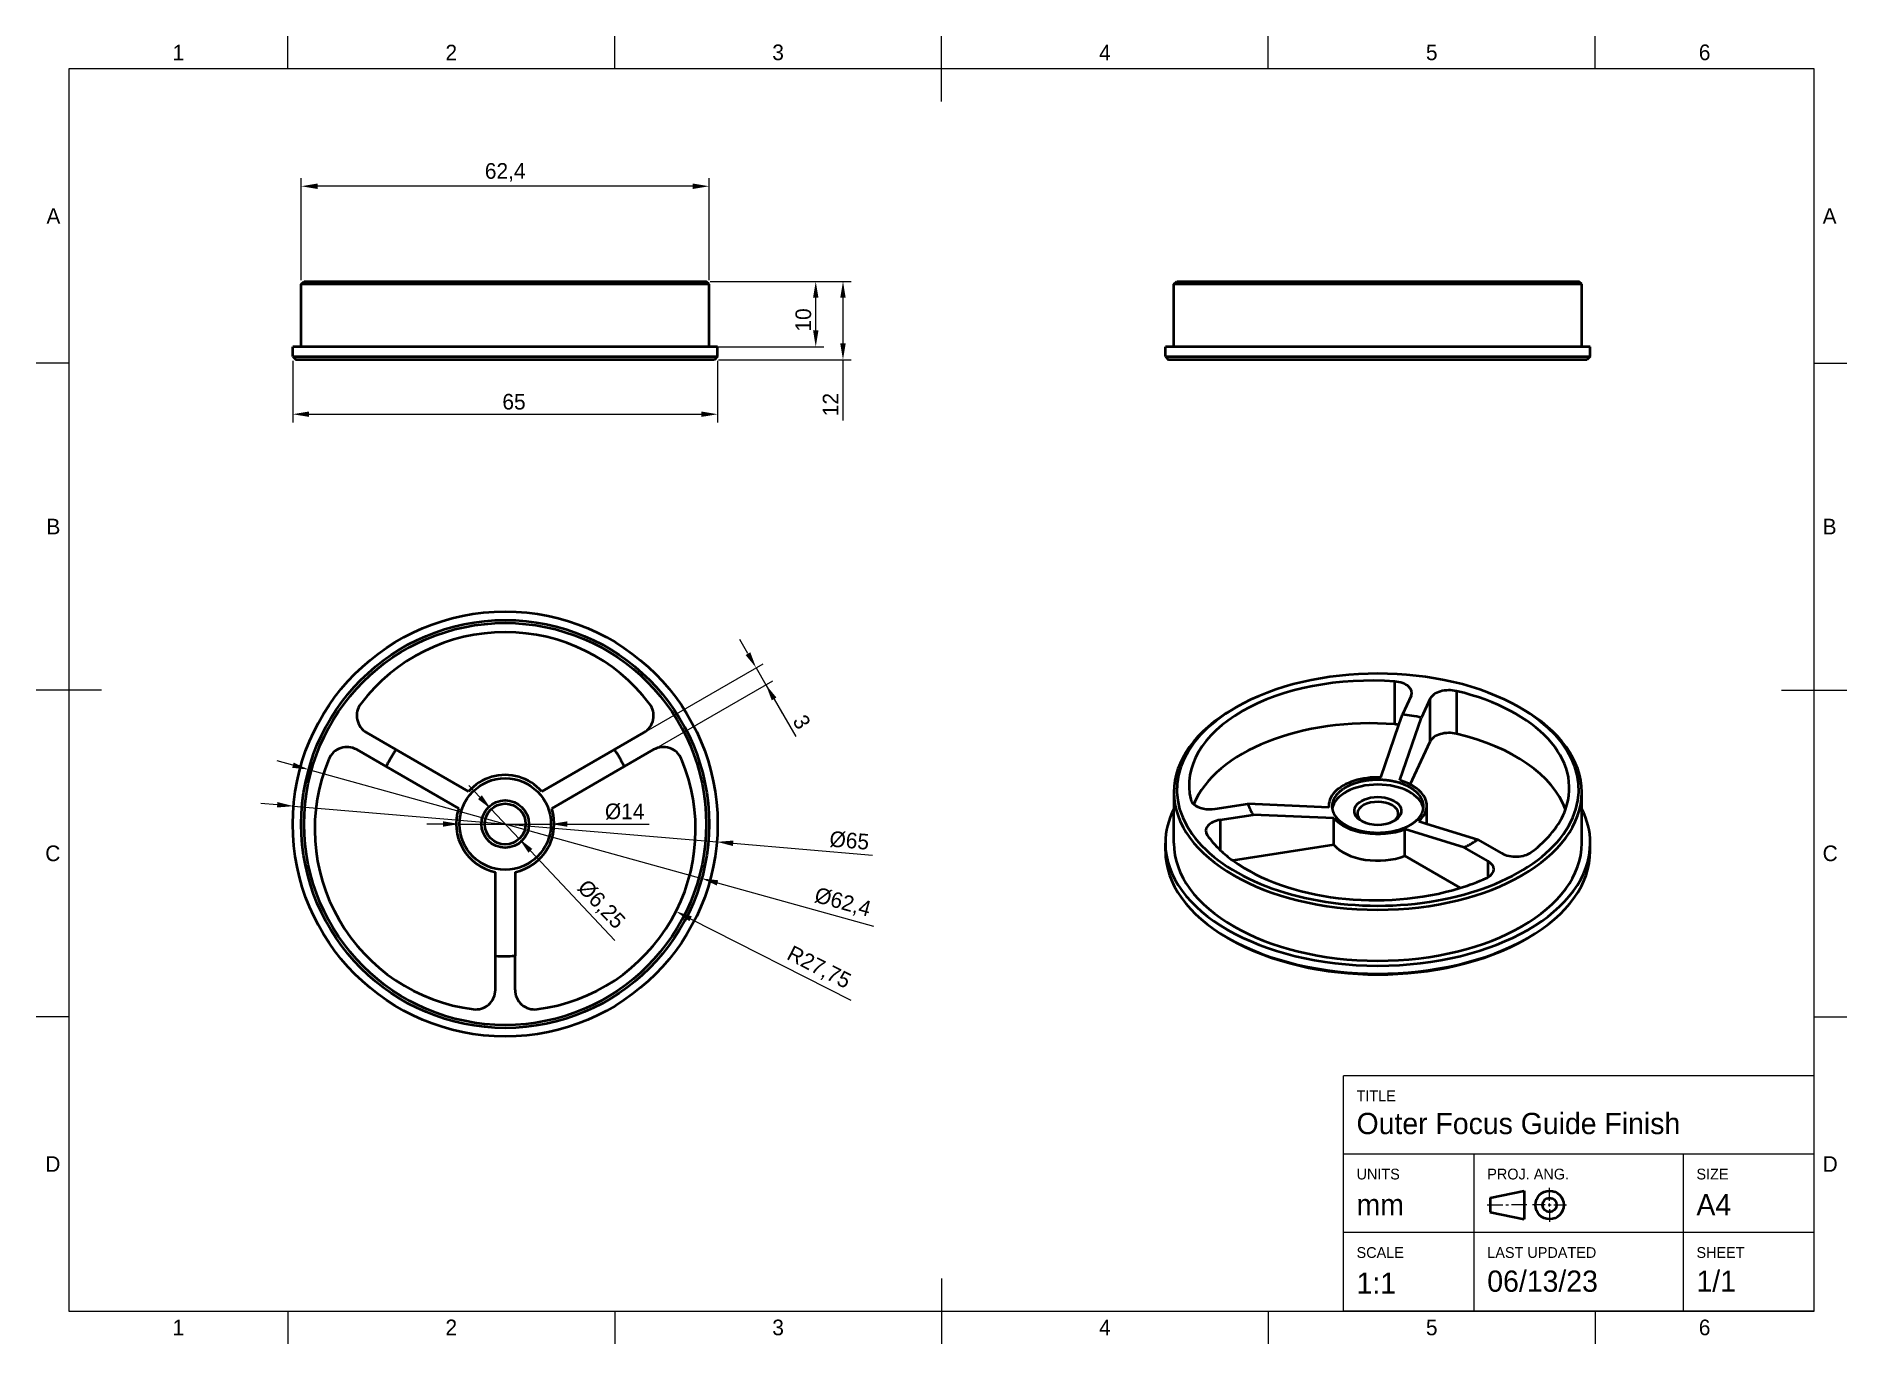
# Model space of a CAD drawing. Header units: millimetres. Extents: x 15 to 292, y 5 to 205.
import ezdxf

# ---------------------------------------------------------------- set-up
doc = ezdxf.new("R2010")
doc.units = ezdxf.units.MM
for name, color, linetype in [('Annotations', 7, 'Continuous'), ('Border', 7, 'Continuous'), ('Geometries', 7, 'Continuous')]:
    doc.layers.add(name, color=color, linetype=linetype)
doc.styles.add('Shapr0', font='txt', dxfattribs={"height": 2.3925})
doc.styles.add('Shapr1', font='txt', dxfattribs={"height": 2.3925})
doc.styles.add('Shapr2', font='txt', dxfattribs={"height": 2.3925})
doc.styles.add('Shapr4', font='txt', dxfattribs={"height": 2.3925})
doc.dimstyles.new('ISO-25', dxfattribs={"dimtxt": 2.5, "dimasz": 2.5, "dimexe": 1.25, "dimexo": 0.625, "dimtad": 1, "dimtxsty": 'Standard', "dimcen": 2.5, "dimadec": 0, "dimazin": 0, "dimtfac": 1, "dimtmove": 0, "dimatfit": 3, "dimfxl": 1, "dimarcsym": 0})

# ---------------------------------------------------------------- blocks, each defined once
blk = doc.blocks.new('*D2')
at = {"layer": 'Annotations', "color": 0, "linetype": 'Continuous', "lineweight": 15}
for p, q in [((118.12, 167.5), (139.68, 167.5)), ((138.43, 165), (138.43, 158)), ((119.38, 155.5), (139.68, 155.5)), ((138.43, 155.5), (138.43, 146.2))]:
    blk.add_line(p, q, dxfattribs=at)
at = {"layer": 'Annotations', "color": 0}
for points in [[(138.84, 165), (138.01, 165), (138.43, 167.5)], [(138.01, 158), (138.84, 158), (138.43, 155.5)]]:
    blk.add_solid(points, dxfattribs=at)
at = {"layer": 'Defpoints', "color": 0}
for p in [(117.5, 167.5), (118.75, 155.5), (138.43, 155.5)]:
    blk.add_point(p, dxfattribs=at)
at = {"layer": 'Annotations', "color": 0, "lineweight": 15, "insert": (136.53, 148.66), "char_height": 2.393, "attachment_point": 5, "rotation": 90, "style": 'Shapr2'}
blk.add_mtext('\\A1;12', dxfattribs=at)
blk = doc.blocks.new('*D3')
at = {"layer": 'Annotations', "color": 0, "linetype": 'Continuous', "lineweight": 15}
for p, q in [((118.12, 167.5), (135.51, 167.5)), ((134.26, 160), (134.26, 165)), ((118.58, 157.5), (135.51, 157.5))]:
    blk.add_line(p, q, dxfattribs=at)
at = {"layer": 'Annotations', "color": 0}
for points in [[(134.68, 165), (133.85, 165), (134.26, 167.5)], [(133.85, 160), (134.68, 160), (134.26, 157.5)]]:
    blk.add_solid(points, dxfattribs=at)
at = {"layer": 'Defpoints', "color": 0}
for p in [(117.5, 167.5), (134.26, 167.5), (117.95, 157.5)]:
    blk.add_point(p, dxfattribs=at)
at = {"layer": 'Annotations', "color": 0, "lineweight": 15, "insert": (132.37, 161.6), "char_height": 2.393, "attachment_point": 5, "rotation": 90, "style": 'Shapr2'}
blk.add_mtext('\\A1;10', dxfattribs=at)
blk = doc.blocks.new('*D4')
at = {"layer": 'Annotations', "color": 0, "linetype": 'Continuous', "lineweight": 15}
for p, q in [((55.55, 167.67), (55.55, 183.3)), ((117.95, 167.67), (117.95, 183.3)), ((115.45, 182.05), (58.05, 182.05))]:
    blk.add_line(p, q, dxfattribs=at)
at = {"layer": 'Annotations', "color": 0}
for points in [[(58.05, 182.47), (58.05, 181.63), (55.55, 182.05)], [(115.45, 181.63), (115.45, 182.47), (117.95, 182.05)]]:
    blk.add_solid(points, dxfattribs=at)
at = {"layer": 'Defpoints', "color": 0}
for p in [(55.55, 182.05), (55.55, 167.05), (117.95, 167.05)]:
    blk.add_point(p, dxfattribs=at)
at = {"layer": 'Annotations', "color": 0, "lineweight": 15, "insert": (86.75, 184.17), "char_height": 2.393, "attachment_point": 5, "style": 'Shapr2'}
blk.add_mtext('\\A1;62,4', dxfattribs=at)
blk = doc.blocks.new('*D5')
at = {"layer": 'Annotations', "color": 0, "linetype": 'Continuous', "lineweight": 15}
for p, q in [((54.25, 155.37), (54.25, 145.93)), ((119.25, 155.37), (119.25, 145.93)), ((56.75, 147.18), (116.75, 147.18))]:
    blk.add_line(p, q, dxfattribs=at)
at = {"layer": 'Annotations', "color": 0}
for points in [[(56.75, 147.6), (56.75, 146.77), (54.25, 147.18)], [(116.75, 146.77), (116.75, 147.6), (119.25, 147.18)]]:
    blk.add_solid(points, dxfattribs=at)
at = {"layer": 'Defpoints', "color": 0}
for p in [(54.25, 156), (119.25, 156), (119.25, 147.18)]:
    blk.add_point(p, dxfattribs=at)
at = {"layer": 'Annotations', "color": 0, "lineweight": 15, "insert": (88.1, 149.08), "char_height": 2.393, "attachment_point": 5, "style": 'Shapr2'}
blk.add_mtext('\\A1;65', dxfattribs=at)
blk = doc.blocks.new('*D6')
at = {"layer": 'Annotations', "color": 0, "linetype": 'Continuous', "lineweight": 15}
for p, q in [((82.89, 88.59), (81.18, 90.41)), ((84.61, 86.77), (88.89, 82.23)), ((90.61, 80.41), (103.53, 66.7))]:
    blk.add_line(p, q, dxfattribs=at)
at = {"layer": 'Annotations', "color": 0}
for points in [[(82.59, 88.31), (83.19, 88.88), (84.61, 86.77)], [(90.91, 80.69), (90.31, 80.12), (88.89, 82.23)]]:
    blk.add_solid(points, dxfattribs=at)
at = {"layer": 'Defpoints', "color": 0}
for p in [(84.61, 86.77), (88.89, 82.23)]:
    blk.add_point(p, dxfattribs=at)
at = {"layer": 'Annotations', "color": 0, "lineweight": 15, "insert": (101.35, 72.11), "char_height": 2.3925, "attachment_point": 5, "rotation": 313.3166, "style": 'Shapr4'}
blk.add_mtext('\\A1;%%c6,25', dxfattribs=at)
blk = doc.blocks.new('*D7')
at = {"layer": 'Annotations', "color": 0, "linetype": 'Continuous', "lineweight": 15}
for p, q in [((123.89, 110.56), (122.64, 112.73)), ((104.01, 96.19), (126.22, 109.02)), ((125.14, 108.4), (126.64, 105.8)), ((105.51, 93.6), (127.72, 106.42)), ((126.64, 105.8), (131.22, 97.87)), ((127.89, 103.63), (129.14, 101.47))]:
    blk.add_line(p, q, dxfattribs=at)
at = {"layer": 'Annotations', "color": 0}
for points in [[(123.53, 110.35), (124.25, 110.77), (125.14, 108.4)], [(128.25, 103.84), (127.53, 103.42), (126.64, 105.8)]]:
    blk.add_solid(points, dxfattribs=at)
at = {"layer": 'Defpoints', "color": 0}
for p in [(126.64, 105.8), (103.46, 95.88), (104.97, 93.29)]:
    blk.add_point(p, dxfattribs=at)
at = {"layer": 'Annotations', "color": 0, "lineweight": 15, "insert": (132.11, 100.11), "char_height": 2.393, "attachment_point": 5, "rotation": 300, "style": 'Shapr4'}
blk.add_mtext('\\A1;3', dxfattribs=at)
blk = doc.blocks.new('*D8')
at = {"layer": 'Annotations', "color": 0, "linetype": 'Continuous', "lineweight": 15}
blk.add_line((115.11, 70.01), (139.65, 57.56), dxfattribs=at)
at = {"layer": 'Annotations', "color": 0}
blk.add_solid([(115.3, 70.38), (114.92, 69.64), (112.88, 71.14)], dxfattribs=at)
at = {"layer": 'Defpoints', "color": 0}
for p in [(88.14, 83.7), (112.88, 71.14)]:
    blk.add_point(p, dxfattribs=at)
at = {"layer": 'Annotations', "color": 0, "lineweight": 15, "insert": (134.7, 62.45), "char_height": 2.393, "attachment_point": 5, "rotation": 333.0961, "style": 'Shapr4'}
blk.add_mtext('\\A1;R27,75', dxfattribs=at)
blk = doc.blocks.new('*D9')
at = {"layer": 'Annotations', "color": 0, "linetype": 'Continuous', "lineweight": 15}
for p, q in [((54.27, 93.5), (51.86, 94.17)), ((56.68, 92.83), (116.82, 76.17)), ((119.23, 75.5), (143.08, 68.89))]:
    blk.add_line(p, q, dxfattribs=at)
at = {"layer": 'Annotations', "color": 0}
for points in [[(54.16, 93.1), (54.38, 93.9), (56.68, 92.83)], [(119.34, 75.9), (119.12, 75.1), (116.82, 76.17)]]:
    blk.add_solid(points, dxfattribs=at)
at = {"layer": 'Defpoints', "color": 0}
for p in [(56.68, 92.83), (116.82, 76.17)]:
    blk.add_point(p, dxfattribs=at)
at = {"layer": 'Annotations', "color": 0, "lineweight": 15, "insert": (138.36, 72.4), "char_height": 2.3925, "attachment_point": 5, "rotation": 344.5135, "style": 'Shapr4'}
blk.add_mtext('\\A1;%%c62,4', dxfattribs=at)
blk = doc.blocks.new('*D10')
at = {"layer": 'Annotations', "color": 0, "linetype": 'Continuous', "lineweight": 15}
for p, q in [((51.87, 87.44), (49.38, 87.65)), ((54.36, 87.23), (119.14, 81.77)), ((121.63, 81.56), (142.94, 79.76))]:
    blk.add_line(p, q, dxfattribs=at)
at = {"layer": 'Annotations', "color": 0}
for points in [[(51.84, 87.03), (51.91, 87.86), (54.36, 87.23)], [(121.66, 81.97), (121.59, 81.14), (119.14, 81.77)]]:
    blk.add_solid(points, dxfattribs=at)
at = {"layer": 'Defpoints', "color": 0}
for p in [(54.36, 87.23), (119.14, 81.77)]:
    blk.add_point(p, dxfattribs=at)
at = {"layer": 'Annotations', "color": 0, "lineweight": 15, "insert": (139.4, 81.96), "char_height": 2.393, "attachment_point": 5, "rotation": 355.1798, "style": 'Shapr4'}
blk.add_mtext('\\A1;%%c65', dxfattribs=at)
blk = doc.blocks.new('*D11')
at = {"layer": 'Annotations', "color": 0, "linetype": 'Continuous', "lineweight": 15}
for p, q in [((77.25, 84.5), (74.75, 84.5)), ((79.75, 84.5), (93.75, 84.5)), ((96.25, 84.5), (108.8, 84.49))]:
    blk.add_line(p, q, dxfattribs=at)
at = {"layer": 'Annotations', "color": 0}
for points in [[(77.25, 84.09), (77.25, 84.92), (79.75, 84.5)], [(96.25, 84.91), (96.25, 84.08), (93.75, 84.5)]]:
    blk.add_solid(points, dxfattribs=at)
at = {"layer": 'Defpoints', "color": 0}
for p in [(79.75, 84.5), (93.75, 84.5)]:
    blk.add_point(p, dxfattribs=at)
at = {"layer": 'Annotations', "color": 0, "lineweight": 15, "insert": (105.03, 86.39), "char_height": 2.393, "attachment_point": 5, "rotation": 359.9801, "style": 'Shapr4'}
blk.add_mtext('\\A1;%%c14', dxfattribs=at)
blk = doc.blocks.new('*U12')
at = {"layer": 'Border', "linetype": 'Continuous', "lineweight": 15}
for p, q in [((287, 46), (215, 46)), ((215, 10), (215, 46)), ((287, 10), (287, 46)), ((287, 34), (215, 34)), ((235, 10), (235, 34)), ((267, 10), (267, 34)), ((246.53, 26.88), (246.53, 28.83)), ((237, 26.23), (239.38, 26.23)), ((239.82, 26.23), (240.25, 26.23)), ((243.07, 26.23), (240.68, 26.23)), ((245.88, 26.23), (243.93, 26.23)), ((246.32, 26.23), (246.75, 26.23)), ((246.53, 26.02), (246.53, 26.45)), ((246.53, 25.58), (246.53, 23.63)), ((247.18, 26.23), (249.13, 26.23)), ((287, 22), (215, 22)), ((287, 10), (215, 10))]:
    blk.add_line(p, q, dxfattribs=at)
at = {"layer": 'Border', "linetype": 'Continuous', "lineweight": 40}
for p, q in [((237.43, 27.32), (242.63, 28.4)), ((242.63, 28.4), (242.63, 24.07)), ((237.43, 27.32), (237.43, 25.15)), ((237.43, 25.15), (242.63, 24.07))]:
    blk.add_line(p, q, dxfattribs=at)
for radius in [2.17, 1.08]:
    blk.add_circle((246.53, 26.23), radius, dxfattribs=at)

msp = doc.modelspace()

# ---------------------------------------------------------------- linework, layer by layer
at = {"layer": 'Border', "linetype": 'Continuous', "lineweight": 15}
for p, q in [((53.5, 200), (53.5, 205)), ((103.5, 200), (103.5, 205)), ((153.5, 195), (153.5, 205)), ((203.5, 200), (203.5, 205)), ((253.5, 200), (253.5, 205)), ((287, 200), (20, 200)), ((20, 200), (20, 10)), ((287, 10), (287, 200)), ((20, 155), (15, 155)), ((287, 155), (292, 155)), ((25, 105), (15, 105)), ((282, 105), (292, 105)), ((20, 55), (15, 55)), ((287, 55), (292, 55)), ((153.5, 15), (153.5, 5)), ((20, 10), (287, 10)), ((53.5, 10), (53.5, 5)), ((103.5, 10), (103.5, 5)), ((203.5, 10), (203.5, 5)), ((253.5, 10), (253.5, 5))]:
    msp.add_line(p, q, dxfattribs=at)
at = {"layer": 'Geometries', "linetype": 'Continuous', "lineweight": 40}
for p, q in [((55.55, 167.05), (56, 167.5)), ((117.95, 167.05), (55.55, 167.05)), ((55.55, 157.5), (55.55, 167.05)), ((56, 167.5), (117.5, 167.5)), ((117.95, 167.05), (117.5, 167.5)), ((117.95, 157.5), (117.95, 167.05)), ((189.05, 167.05), (189.5, 167.5)), ((251.45, 167.05), (189.05, 167.05)), ((189.05, 157.5), (189.05, 167.05)), ((189.5, 167.5), (251, 167.5)), ((251.45, 167.05), (251, 167.5)), ((251.45, 157.5), (251.45, 167.05)), ((54.25, 156), (54.25, 157.5)), ((55.55, 157.5), (54.25, 157.5)), ((54.25, 156), (54.75, 155.5)), ((54.25, 156), (119.25, 156)), ((118.75, 155.5), (54.75, 155.5)), ((117.95, 157.5), (55.55, 157.5)), ((119.25, 157.5), (117.95, 157.5)), ((119.25, 156), (118.75, 155.5)), ((119.25, 156), (119.25, 157.5)), ((187.75, 156), (187.75, 157.5)), ((189.05, 157.5), (187.75, 157.5)), ((187.75, 156), (188.25, 155.5)), ((187.75, 156), (252.75, 156)), ((252.25, 155.5), (188.25, 155.5)), ((251.45, 157.5), (189.05, 157.5)), ((252.75, 157.5), (251.45, 157.5)), ((252.75, 156), (252.25, 155.5)), ((252.75, 156), (252.75, 157.5)), ((222.871, 99.756), (222.871, 106.288)), ((225.363, 104.123), (224.021, 101.23)), ((228.261, 103.675), (226.919, 100.784)), ((228.261, 97.143), (228.261, 103.675)), ((232.294, 104.83), (232.294, 98.298)), ((198.188, 102.13), (198.506, 102.313)), ((223.481, 99.669), (224.021, 101.231)), ((223.601, 91.184), (226.919, 100.784)), ((242.312, 102.13), (241.994, 102.313)), ((65.543, 98.476), (70.036, 95.882)), ((107.957, 98.476), (103.465, 95.882)), ((220.703, 91.633), (223.481, 99.669)), ((225.203, 90.554), (228.261, 97.143)), ((64.043, 95.878), (68.535, 93.284)), ((81.136, 89.473), (70.036, 95.882)), ((92.364, 89.473), (103.465, 95.882)), ((109.457, 95.878), (104.967, 93.286)), ((79.636, 86.875), (68.535, 93.284)), ((93.864, 86.875), (104.967, 93.286)), ((189.05, 89.392), (189.05, 86.849)), ((251.45, 86.849), (251.45, 89.392)), ((189.05, 81.595), (189.05, 86.849)), ((195.372, 86.808), (200.383, 87.583)), ((196.148, 85.135), (201.159, 85.91)), ((212.75, 87.049), (200.383, 87.583)), ((213.54, 85.376), (201.159, 85.91)), ((212.75, 87.31), (212.764, 87.049)), ((212.75, 87.31), (212.75, 87.049)), ((212.764, 87.049), (212.75, 87.049)), ((227.75, 84.541), (227.75, 87.31)), ((251.45, 81.595), (251.45, 86.849)), ((196.148, 85.135), (196.148, 80.521)), ((213.54, 81.293), (213.54, 85.376)), ((233.443, 80.917), (224.385, 83.698)), ((224.385, 79.615), (224.385, 83.698)), ((226.507, 84.923), (227.75, 84.541)), ((227.75, 84.541), (235.564, 82.141)), ((187.75, 80.37), (187.75, 81.595)), ((213.54, 81.293), (198.102, 78.905)), ((237.117, 78.797), (233.443, 80.918)), ((239.238, 80.022), (235.564, 82.143)), ((252.75, 80.37), (252.75, 81.595)), ((232.863, 74.721), (224.385, 79.615)), ((237.117, 76.347), (237.117, 78.797)), ((85.25, 64.343), (85.25, 77.152)), ((88.25, 77.152), (88.25, 64.343)), ((197.269, 67.102), (197.623, 66.898)), ((243.231, 67.102), (242.877, 66.898)), ((85.25, 59.146), (85.25, 64.343)), ((88.25, 59.146), (88.25, 64.343))]:
    msp.add_line(p, q, dxfattribs=at)
at = {"layer": 'Geometries', "linetype": 'Continuous', "lineweight": 40, "flags": 128}
for points in [[(70.035, 95.88), (69.978, 95.798), (69.923, 95.715), (69.867, 95.632), (69.813, 95.549), (69.758, 95.465), (69.704, 95.381), (69.651, 95.297), (69.598, 95.213), (69.545, 95.128), (69.493, 95.043), (69.441, 94.958), (69.389, 94.872), (69.338, 94.786), (69.288, 94.7), (69.237, 94.613), (69.175, 94.505), (69.114, 94.395), (69.053, 94.286), (68.993, 94.176), (68.933, 94.066), (68.874, 93.956), (68.816, 93.845), (68.759, 93.734), (68.702, 93.622), (68.646, 93.51), (68.59, 93.397), (68.535, 93.284)], [(104.967, 93.286), (104.924, 93.376), (104.881, 93.466), (104.837, 93.556), (104.792, 93.645), (104.748, 93.734), (104.702, 93.823), (104.656, 93.912), (104.61, 94), (104.563, 94.088), (104.516, 94.176), (104.468, 94.264), (104.42, 94.352), (104.371, 94.439), (104.322, 94.526), (104.272, 94.613), (104.221, 94.7), (104.171, 94.786), (104.119, 94.872), (104.067, 94.958), (104.015, 95.043), (103.962, 95.129), (103.909, 95.213), (103.855, 95.298), (103.801, 95.382), (103.746, 95.466), (103.691, 95.55), (103.635, 95.634), (103.579, 95.717), (103.522, 95.8), (103.465, 95.882)], [(92.364, 89.473), (92, 89.856), (91.609, 90.213), (91.195, 90.541), (90.759, 90.839), (90.302, 91.105), (89.828, 91.339), (89.339, 91.539), (88.837, 91.704), (88.324, 91.833), (87.804, 91.926), (87.278, 91.981), (86.75, 92), (86.222, 91.981), (85.696, 91.926), (85.176, 91.833), (84.663, 91.704), (84.161, 91.539), (83.672, 91.339), (83.198, 91.105), (82.741, 90.839), (82.305, 90.541), (81.891, 90.213), (81.5, 89.856), (81.136, 89.473)], [(220.703, 91.633), (220.175, 91.64), (219.647, 91.626), (219.122, 91.591), (218.602, 91.535), (218.091, 91.457), (217.591, 91.359), (217.103, 91.241), (216.632, 91.103), (216.178, 90.947), (215.744, 90.772), (215.333, 90.58), (214.947, 90.372), (214.586, 90.149), (214.254, 89.912), (213.952, 89.661), (213.681, 89.399), (213.442, 89.127), (213.237, 88.846), (213.067, 88.557), (212.933, 88.262), (212.835, 87.962), (212.774, 87.659), (212.75, 87.354), (212.75, 87.31)], [(220.703, 91.251), (220.662, 91.252), (220.59, 91.254), (220.517, 91.256), (220.445, 91.258), (220.372, 91.258), (220.3, 91.259), (220.227, 91.259), (220.155, 91.259), (220.083, 91.258), (220.01, 91.256), (219.938, 91.255), (219.865, 91.253), (219.793, 91.25), (219.721, 91.247), (219.648, 91.244), (219.576, 91.24), (219.504, 91.235), (219.432, 91.231), (219.36, 91.225), (219.288, 91.22), (219.227, 91.215), (219.165, 91.209), (219.104, 91.203), (219.043, 91.197), (218.981, 91.191), (218.92, 91.184), (218.859, 91.177), (218.798, 91.17), (218.737, 91.162), (218.677, 91.154), (218.606, 91.144), (218.536, 91.134), (218.466, 91.124), (218.396, 91.113), (218.326, 91.101), (218.256, 91.089), (218.187, 91.077), (218.118, 91.065), (218.049, 91.051), (217.98, 91.038), (217.912, 91.024), (217.844, 91.01), (217.776, 90.995), (217.708, 90.98), (217.64, 90.964), (217.573, 90.948), (217.506, 90.932), (217.44, 90.915), (217.374, 90.898), (217.308, 90.881), (217.242, 90.863), (217.177, 90.845), (217.112, 90.826), (217.047, 90.807), (216.992, 90.79), (216.937, 90.773), (216.883, 90.756), (216.828, 90.738), (216.774, 90.72), (216.72, 90.702), (216.667, 90.684), (216.613, 90.665), (216.56, 90.646), (216.508, 90.627), (216.447, 90.604), (216.386, 90.581), (216.326, 90.558), (216.266, 90.534), (216.207, 90.51), (216.148, 90.485), (216.089, 90.461), (216.031, 90.435), (215.973, 90.41), (215.916, 90.384), (215.86, 90.358), (215.803, 90.331), (215.748, 90.304), (215.692, 90.277), (215.638, 90.25), (215.583, 90.222), (215.529, 90.194), (215.476, 90.165), (215.424, 90.137), (215.371, 90.108), (215.32, 90.078), (215.268, 90.049), (215.218, 90.019), (215.167, 89.988), (215.125, 89.962), (215.083, 89.936), (215.041, 89.909), (215, 89.883), (214.959, 89.856), (214.918, 89.829), (214.878, 89.801), (214.839, 89.774), (214.799, 89.746), (214.76, 89.718), (214.716, 89.685), (214.672, 89.652), (214.628, 89.619), (214.585, 89.585), (214.543, 89.551), (214.501, 89.517), (214.46, 89.483), (214.42, 89.448), (214.38, 89.413), (214.341, 89.378), (214.303, 89.343), (214.265, 89.308), (214.227, 89.272), (214.191, 89.236), (214.155, 89.2), (214.119, 89.163), (214.085, 89.127), (214.051, 89.09), (214.017, 89.053), (213.985, 89.016), (213.953, 88.978), (213.921, 88.941), (213.891, 88.903), (213.861, 88.865), (213.836, 88.832), (213.811, 88.799), (213.787, 88.766), (213.763, 88.733), (213.74, 88.7), (213.718, 88.667), (213.696, 88.633), (213.674, 88.6), (213.653, 88.566), (213.632, 88.532), (213.609, 88.492), (213.587, 88.453), (213.565, 88.413), (213.544, 88.373), (213.523, 88.333), (213.503, 88.293), (213.484, 88.253), (213.466, 88.212), (213.449, 88.172), (213.432, 88.131), (213.416, 88.09), (213.401, 88.049), (213.386, 88.009), (213.372, 87.967), (213.359, 87.926), (213.347, 87.885), (213.335, 87.844), (213.324, 87.803), (213.314, 87.761), (213.305, 87.72), (213.296, 87.678), (213.288, 87.637), (213.281, 87.595), (213.274, 87.554), (213.269, 87.518), (213.265, 87.482), (213.261, 87.446), (213.258, 87.411), (213.255, 87.375), (213.253, 87.339), (213.252, 87.303), (213.251, 87.267), (213.25, 87.231), (213.25, 87.217)], [(223.601, 90.766), (223.56, 90.779), (223.505, 90.796), (223.45, 90.813), (223.394, 90.829), (223.338, 90.845), (223.282, 90.861), (223.217, 90.879), (223.151, 90.896), (223.085, 90.913), (223.019, 90.93), (222.952, 90.947), (222.885, 90.963), (222.818, 90.978), (222.75, 90.993), (222.682, 91.008), (222.614, 91.022), (222.546, 91.036), (222.477, 91.05), (222.408, 91.063), (222.339, 91.076), (222.27, 91.088), (222.2, 91.1), (222.131, 91.111), (222.061, 91.122), (221.991, 91.133), (221.92, 91.143), (221.85, 91.153), (221.779, 91.162), (221.708, 91.171), (221.637, 91.18), (221.576, 91.187), (221.515, 91.193), (221.454, 91.2), (221.393, 91.205), (221.332, 91.211), (221.27, 91.217), (221.208, 91.222), (221.147, 91.226), (221.085, 91.231), (221.023, 91.235), (220.951, 91.239), (220.879, 91.243), (220.807, 91.247), (220.735, 91.25), (220.703, 91.251)], [(225.21, 90.558), (224.934, 90.692), (224.29, 90.958), (223.601, 91.184)], [(225.2, 90.072), (225.148, 90.102), (225.096, 90.131), (225.044, 90.16), (224.991, 90.188), (224.937, 90.217), (224.883, 90.245), (224.828, 90.273), (224.773, 90.3), (224.718, 90.327), (224.662, 90.354), (224.605, 90.38), (224.548, 90.406), (224.491, 90.432), (224.433, 90.457), (224.374, 90.482), (224.316, 90.507), (224.256, 90.531), (224.197, 90.555), (224.137, 90.578), (224.076, 90.601), (224.015, 90.624), (223.954, 90.647), (223.892, 90.669), (223.83, 90.69), (223.777, 90.709), (223.723, 90.727), (223.669, 90.744), (223.614, 90.762), (223.601, 90.766)], [(227.25, 87.212), (227.25, 87.227), (227.249, 87.269), (227.248, 87.31), (227.246, 87.352), (227.243, 87.394), (227.239, 87.436), (227.235, 87.477), (227.23, 87.519), (227.224, 87.561), (227.217, 87.602), (227.21, 87.644), (227.202, 87.686), (227.193, 87.727), (227.183, 87.769), (227.173, 87.81), (227.163, 87.845), (227.153, 87.881), (227.143, 87.916), (227.132, 87.951), (227.12, 87.987), (227.108, 88.022), (227.095, 88.057), (227.082, 88.092), (227.068, 88.127), (227.054, 88.162), (227.036, 88.203), (227.018, 88.243), (226.999, 88.284), (226.98, 88.324), (226.959, 88.364), (226.938, 88.404), (226.917, 88.444), (226.894, 88.484), (226.871, 88.524), (226.847, 88.563), (226.823, 88.602), (226.797, 88.641), (226.771, 88.681), (226.745, 88.72), (226.717, 88.758), (226.689, 88.797), (226.66, 88.835), (226.631, 88.873), (226.601, 88.912), (226.57, 88.949), (226.538, 88.987), (226.506, 89.025), (226.473, 89.062), (226.44, 89.099), (226.41, 89.131), (226.381, 89.162), (226.35, 89.194), (226.32, 89.225), (226.289, 89.256), (226.257, 89.287), (226.225, 89.317), (226.192, 89.348), (226.159, 89.379), (226.125, 89.409), (226.085, 89.444), (226.044, 89.479), (226.003, 89.514), (225.961, 89.549), (225.918, 89.583), (225.875, 89.618), (225.831, 89.652), (225.787, 89.685), (225.742, 89.719), (225.696, 89.752), (225.65, 89.785), (225.603, 89.817), (225.555, 89.85), (225.507, 89.882), (225.459, 89.913), (225.416, 89.94), (225.374, 89.967), (225.331, 89.994), (225.288, 90.02), (225.244, 90.046), (225.2, 90.072)], [(227.75, 87.31), (227.74, 87.528), (227.659, 87.983), (227.494, 88.431), (227.249, 88.866), (226.926, 89.284), (226.528, 89.68), (226.059, 90.049), (225.526, 90.388), (225.21, 90.558)], [(79.636, 86.875), (79.425, 86.111), (79.296, 85.329), (79.25, 84.538), (79.288, 83.746), (79.409, 82.963), (79.612, 82.197), (79.895, 81.456), (80.255, 80.75), (80.687, 80.085), (81.187, 79.47), (81.748, 78.911), (82.366, 78.415), (83.033, 77.986), (83.741, 77.63), (84.483, 77.351), (85.25, 77.152)], [(88.25, 77.152), (89.017, 77.351), (89.759, 77.63), (90.467, 77.986), (91.134, 78.415), (91.752, 78.911), (92.313, 79.47), (92.813, 80.085), (93.245, 80.75), (93.605, 81.456), (93.888, 82.197), (94.091, 82.963), (94.212, 83.746), (94.25, 84.538), (94.204, 85.329), (94.075, 86.111), (93.864, 86.875)], [(200.383, 87.582), (200.402, 87.525), (200.421, 87.469), (200.441, 87.412), (200.461, 87.356), (200.481, 87.299), (200.503, 87.243), (200.524, 87.187), (200.546, 87.131), (200.569, 87.075), (200.592, 87.019), (200.616, 86.963), (200.64, 86.907), (200.665, 86.851), (200.69, 86.795), (200.716, 86.739), (200.749, 86.669), (200.782, 86.6), (200.816, 86.53), (200.852, 86.461), (200.887, 86.392), (200.924, 86.322), (200.961, 86.253), (200.999, 86.185), (201.038, 86.116), (201.078, 86.047), (201.118, 85.978), (201.159, 85.91)], [(213.278, 86.856), (213.284, 86.82), (213.291, 86.778), (213.3, 86.737), (213.309, 86.695), (213.318, 86.654), (213.329, 86.613), (213.34, 86.571), (213.352, 86.53), (213.365, 86.489), (213.378, 86.448), (213.392, 86.407), (213.407, 86.366), (213.423, 86.325), (213.439, 86.284), (213.457, 86.244), (213.474, 86.203), (213.49, 86.168), (213.507, 86.134), (213.524, 86.099), (213.541, 86.065), (213.559, 86.031), (213.578, 85.996), (213.597, 85.962), (213.616, 85.928), (213.636, 85.894), (213.657, 85.86), (213.682, 85.821), (213.707, 85.782), (213.733, 85.743), (213.76, 85.704), (213.788, 85.665), (213.816, 85.626), (213.845, 85.588), (213.874, 85.55), (213.905, 85.512), (213.935, 85.474), (213.967, 85.436), (213.999, 85.399), (214.032, 85.361), (214.066, 85.324), (214.1, 85.287), (214.135, 85.25), (214.171, 85.214), (214.207, 85.178), (214.244, 85.142), (214.282, 85.106), (214.32, 85.07), (214.359, 85.035), (214.398, 84.999), (214.438, 84.964), (214.473, 84.935), (214.508, 84.905), (214.544, 84.876), (214.58, 84.846), (214.617, 84.817), (214.654, 84.788), (214.692, 84.76), (214.73, 84.731), (214.768, 84.703), (214.807, 84.675), (214.853, 84.642), (214.9, 84.61), (214.947, 84.578), (214.994, 84.546), (215.042, 84.515), (215.091, 84.484), (215.14, 84.453), (215.19, 84.422), (215.241, 84.392), (215.291, 84.362), (215.343, 84.332), (215.395, 84.303), (215.447, 84.274), (215.5, 84.245), (215.554, 84.217), (215.608, 84.189), (215.662, 84.161), (215.717, 84.133), (215.773, 84.106), (215.829, 84.08), (215.885, 84.053), (215.942, 84.027), (215.999, 84.001), (216.057, 83.976), (216.107, 83.955), (216.157, 83.934), (216.208, 83.913), (216.259, 83.892), (216.31, 83.872), (216.362, 83.851), (216.414, 83.832), (216.466, 83.812), (216.518, 83.793), (216.571, 83.774), (216.633, 83.752), (216.695, 83.73), (216.758, 83.709), (216.821, 83.689), (216.884, 83.668), (216.948, 83.648), (217.012, 83.629), (217.077, 83.61), (217.141, 83.591), (217.206, 83.572), (217.272, 83.554), (217.337, 83.537), (217.404, 83.52), (217.47, 83.503), (217.537, 83.486), (217.604, 83.47), (217.671, 83.455), (217.738, 83.439), (217.806, 83.425), (217.874, 83.41), (217.943, 83.396), (218.011, 83.383), (218.08, 83.369), (218.149, 83.357), (218.208, 83.346), (218.268, 83.336), (218.328, 83.326), (218.387, 83.316), (218.447, 83.307), (218.508, 83.298), (218.568, 83.289), (218.628, 83.28), (218.689, 83.272), (218.75, 83.264), (218.821, 83.256), (218.892, 83.247), (218.963, 83.239), (219.034, 83.232), (219.105, 83.225), (219.177, 83.218), (219.249, 83.212), (219.321, 83.206), (219.392, 83.201), (219.464, 83.196), (219.536, 83.192), (219.609, 83.188), (219.681, 83.184), (219.753, 83.181), (219.826, 83.178), (219.898, 83.176), (219.97, 83.174), (220.043, 83.173), (220.115, 83.172), (220.188, 83.171), (220.26, 83.171), (220.333, 83.172), (220.405, 83.172), (220.478, 83.174), (220.54, 83.175), (220.602, 83.177), (220.664, 83.179), (220.726, 83.181), (220.788, 83.184), (220.85, 83.187), (220.912, 83.19), (220.974, 83.194), (221.036, 83.198), (221.097, 83.202), (221.169, 83.208), (221.241, 83.213), (221.313, 83.22), (221.384, 83.226), (221.456, 83.234), (221.527, 83.241), (221.598, 83.249), (221.67, 83.258), (221.74, 83.266), (221.811, 83.276), (221.882, 83.285), (221.952, 83.296), (222.022, 83.306), (222.092, 83.317), (222.162, 83.328), (222.232, 83.34), (222.301, 83.352), (222.37, 83.365), (222.439, 83.378), (222.508, 83.391), (222.577, 83.405), (222.645, 83.419), (222.713, 83.434), (222.781, 83.449), (222.838, 83.462), (222.896, 83.476), (222.953, 83.49), (223.011, 83.504), (223.068, 83.518), (223.125, 83.533), (223.181, 83.548), (223.238, 83.563), (223.294, 83.579), (223.35, 83.594), (223.414, 83.613), (223.479, 83.632), (223.543, 83.652), (223.607, 83.672), (223.67, 83.692), (223.733, 83.713), (223.796, 83.734), (223.858, 83.755), (223.92, 83.777), (223.982, 83.799), (224.043, 83.822), (224.103, 83.845), (224.164, 83.868), (224.224, 83.891), (224.283, 83.915), (224.342, 83.94), (224.401, 83.964), (224.459, 83.989), (224.517, 84.015), (224.574, 84.04), (224.631, 84.066), (224.687, 84.093), (224.743, 84.119), (224.798, 84.146), (224.845, 84.17), (224.892, 84.193), (224.938, 84.217), (224.984, 84.241), (225.03, 84.266), (225.075, 84.29), (225.12, 84.315), (225.165, 84.34), (225.209, 84.366), (225.252, 84.391), (225.303, 84.421), (225.353, 84.452), (225.402, 84.482), (225.451, 84.513), (225.499, 84.545), (225.547, 84.576), (225.594, 84.608), (225.64, 84.64), (225.686, 84.672), (225.732, 84.705), (225.776, 84.738), (225.821, 84.771), (225.864, 84.805), (225.907, 84.838), (225.95, 84.872), (225.992, 84.906), (226.033, 84.941), (226.073, 84.976), (226.113, 85.01), (226.152, 85.046), (226.191, 85.081), (226.229, 85.117), (226.266, 85.152), (226.303, 85.189), (226.334, 85.22), (226.365, 85.251), (226.395, 85.282), (226.424, 85.314), (226.453, 85.345), (226.482, 85.377), (226.51, 85.409), (226.537, 85.441), (226.565, 85.474), (226.591, 85.506), (226.622, 85.544), (226.651, 85.582), (226.68, 85.62), (226.708, 85.659), (226.736, 85.697), (226.763, 85.736), (226.789, 85.775), (226.815, 85.814), (226.84, 85.853), (226.864, 85.892), (226.887, 85.932), (226.91, 85.971), (226.932, 86.011), (226.953, 86.051), (226.973, 86.091), (226.993, 86.131), (227.012, 86.172), (227.031, 86.212), (227.048, 86.252), (227.065, 86.293), (227.081, 86.333), (227.097, 86.374), (227.112, 86.415), (227.126, 86.456), (227.137, 86.491), (227.148, 86.526), (227.158, 86.562), (227.168, 86.597), (227.177, 86.632), (227.186, 86.668), (227.194, 86.703), (227.202, 86.739), (227.209, 86.774), (227.215, 86.81), (227.222, 86.852), (227.222, 86.853)], [(226.507, 84.923), (226.908, 85.317), (227.235, 85.734), (227.485, 86.169), (227.653, 86.616), (227.738, 87.071), (227.75, 87.31)], [(213.54, 85.376), (213.931, 84.978), (214.393, 84.606), (214.92, 84.264), (215.507, 83.956), (216.146, 83.686), (216.832, 83.456), (217.555, 83.269), (218.309, 83.128), (219.084, 83.033), (219.873, 82.986), (220.665, 82.987), (221.453, 83.036), (222.228, 83.133), (222.98, 83.277), (223.702, 83.466), (224.385, 83.698)], [(233.443, 80.918), (233.519, 80.956), (233.595, 80.993), (233.671, 81.031), (233.746, 81.069), (233.821, 81.107), (233.896, 81.145), (233.97, 81.184), (234.044, 81.223), (234.117, 81.262), (234.19, 81.302), (234.263, 81.342), (234.335, 81.382), (234.407, 81.422), (234.479, 81.463), (234.55, 81.503), (234.621, 81.544), (234.691, 81.586), (234.76, 81.627), (234.83, 81.669), (234.898, 81.711), (234.967, 81.753), (235.035, 81.795), (235.102, 81.838), (235.169, 81.881), (235.236, 81.924), (235.302, 81.967), (235.368, 82.011), (235.434, 82.055), (235.499, 82.099), (235.564, 82.143)]]:
    msp.add_lwpolyline(points, dxfattribs=at)
at = {"layer": 'Geometries', "linetype": 'Continuous', "lineweight": 40}
for radius in [32.5, 31.2, 30.75, 7, 3.625, 3.125]:
    msp.add_circle((86.75, 84.5), radius, dxfattribs=at)
for centre, radius, start, end in [((86.75, 86.101), 27.75, 37.22729, 142.77271), ((67.043, 101.074), 3, 142.77264, 240), ((106.457, 101.074), 3, 300, 37.22736), ((221.055, 72.364), 29.018, 78.34203, 84.13436), ((85.364, 83.7), 27.75, 157.22729, 262.77271), ((62.543, 93.28), 3, 60, 157.22736), ((88.136, 83.7), 27.75, 277.22729, 22.77271), ((110.957, 93.28), 3, 22.77264, 120), ((215.595, 87.218), 2.345, 180.01462, 188.87772), ((224.912, 87.213), 2.338, 351.15065, 359.9888), ((86.749, 81.122), 16.846, 264.89551, 275.1122), ((82.25, 59.146), 3, 262.77264, 0), ((91.25, 59.146), 3, 180, 277.22736)]:
    msp.add_arc(centre, radius, start, end, dxfattribs=at)
for centre, major_axis, start_param, end_param in [((220.25, 89.76), (-30.75, 0), 3.9269908, 5.4977871), ((219.118, 90.413), (-27.75, 0), 4.5767295, 6.4188447), ((222.465, 104.571), (3, 0), 6.0213859, 7.7183235), ((231.159, 103.227), (3, 0), 1.1828556, 2.8797933), ((221.796, 89.999), (-27.75, 0), 2.9363031, 4.3244496), ((220.25, 89.76), (-30.75, 0), 5.4977871, 10.2101761), ((220.25, 89.392), (31.2, 0), 2.3561945, 3.1415927), ((219.118, 83.881), (-27.75, 0), 4.5767295, 6.0538238), ((222.465, 98.039), (-3, 0), 4.3670354, 4.5767309), ((220.25, 89.392), (31.2, 0), 0, 0.7853982), ((231.159, 96.695), (-3, 0), 4.3244483, 6.0213859), ((221.796, 83.467), (-27.75, 0), 3.3468822, 4.3244496), ((220.25, 89.392), (31.2, 0), 3.1415927, 6.2831853), ((220.25, 86.494), (-7, 0), 3.2306561, 6.1935085), ((220.25, 81.595), (32.5, 0), 2.8577985, 3.1415927), ((194.595, 88.481), (3, 0), 3.2772507, 3.7268734), ((194.595, 88.481), (3, 0), 3.7268734, 4.9741884), ((220.25, 86.494), (3.625, 0), 5.4261992, 10.2817641), ((220.25, 86.086), (-3.125, 0), 3.9269908, 6.9914782), ((220.25, 86.086), (-3.125, 0), 2.4332997, 3.9269908), ((221.796, 89.999), (-27.75, 0), 2.4823344, 2.9363031), ((220.25, 81.595), (32.5, 0), 0, 0.2837941), ((196.925, 83.462), (3, 0), 1.8325957, 3.5295333), ((220.25, 86.494), (3.625, 0), 3.9985788, 5.4261992), ((220.25, 81.595), (32.5, 0), 3.1415927, 6.2831853), ((220.25, 80.37), (-32.5, 0), 0, 0.7853982), ((220.25, 81.595), (31.2, 0), 3.1415927, 6.2831853), ((219.836, 88.867), (-27.75, 0), 0.3879393, 0.5479459), ((219.836, 88.867), (-27.75, 0), 0.5479459, 0.6710326), ((220.25, 83.228), (-7.5, 0), 0.4631573, 2.1548366), ((220.25, 80.37), (-32.5, 0), 2.3561945, 3.1415927), ((219.836, 88.867), (-27.75, 0), 0.6710326, 2.0594745), ((234.996, 77.572), (3, 0), 5.4977871, 7.0685835), ((241.36, 81.246), (3, 0), 3.9269908, 5.6239284), ((219.836, 88.867), (-27.75, 0), 2.0594745, 2.2300545), ((234.996, 77.572), (3, 0), 5.3716458, 5.4977871), ((220.25, 80.37), (-32.5, 0), 0.7853982, 2.3561945), ((220.25, 79.962), (32, 0), 3.9269908, 5.4977871)]:
    msp.add_ellipse(centre, major_axis=major_axis, ratio=0.5773503, start_param=start_param, end_param=end_param, dxfattribs=at)

# ---------------------------------------------------------------- block references
msp.add_blockref('*U12', (0, 0))

# ---------------------------------------------------------------- texts
at = {"layer": 'Border', "linetype": 'Continuous', "lineweight": 15, "char_height": 2.393, "width": 2.3925, "style": 'Shapr0'}
for s, insert, attachment_point in [('1', (36.75, 201.304), 8), ('2', (78.5, 201.304), 8), ('3', (128.5, 201.304), 8), ('4', (178.5, 201.304), 8), ('5', (228.5, 201.304), 8), ('6', (270.25, 201.304), 8), ('A', (18.696, 177.5), 6), ('A', (288.304, 177.5), 4), ('B', (18.696, 130), 6), ('B', (288.304, 130), 4), ('C', (18.696, 80), 6), ('C', (288.304, 80), 4), ('D', (18.696, 32.5), 6), ('D', (288.304, 32.5), 4), ('1', (36.75, 8.696), 2), ('2', (78.5, 8.696), 2), ('3', (128.5, 8.696), 2), ('4', (178.5, 8.696), 2), ('5', (228.5, 8.696), 2), ('6', (270.25, 8.696), 2)]:
    msp.add_mtext(s, dxfattribs=dict(at, insert=insert, attachment_point=attachment_point))
at = {"layer": 'Border', "linetype": 'Continuous', "lineweight": 15, "attachment_point": 1, "style": 'Shapr1'}
for s, insert, char_height in [('TITLE', (217, 43.75), 1.65), ('Outer Focus Guide Finish', (217, 40.32), 3.25), ('UNITS', (217, 31.783), 1.65), ('PROJ. ANG.', (237, 31.783), 1.65), ('SIZE', (269, 31.783), 1.65), ('A4', (269, 27.9), 3.25), ('mm', (217, 27.9), 3.25), ('SCALE', (217, 19.783), 1.65), ('LAST UPDATED', (237, 19.783), 1.65), ('SHEET', (269, 19.783), 1.65), ('1:1', (217, 15.9), 3.25), ('06/13/23', (237, 16.204), 3.25), ('1/1', (269, 16.204), 3.25)]:
    msp.add_mtext(s, dxfattribs=dict(at, insert=insert, char_height=char_height))

# ---------------------------------------------------------------- dimensions: what is measured, and where the dimension line sits
at = {"layer": 'Annotations', "linetype": 'Continuous', "lineweight": 15}
for base, p1, p2, picture, middle in [((55.55, 182.05), (117.95, 167.05), (55.55, 167.05), '*D4', (86.75, 182.05)), ((119.25, 147.185), (54.25, 156), (119.25, 156), '*D5', (88.101, 147.185))]:
    dim = msp.add_linear_dim(base=base, p1=p1, p2=p2, dimstyle='ISO-25', override={"dimscale": 1, "dimgap": 0.7, "dimdec": 2, "dimlfac": 1, "dimrnd": 0.01, "dimzin": 8, "dimdsep": 44, "dimtxsty": 'Shapr2', "dimse1": 0, "dimse2": 0, "dimadec": 2, "dimtol": 0, "dimlim": 0, "dimtp": 0, "dimtm": 0, "dimtfac": 0.6, "dimtdec": 8, "dimfrac": 2, "dimtolj": 1, "dimlwd": 15, "dimlwe": 15}, dxfattribs=at)
    dim.commit()
    dim.dimension.update_dxf_attribs({"geometry": picture, "text_midpoint": middle, "dimtype": 160})
for base, p1, p2, angle, override, picture, middle in [((138.428, 155.5), (117.5, 167.5), (118.75, 155.5), 90, {"dimscale": 1, "dimgap": 0.7, "dimdec": 2, "dimlfac": 1, "dimrnd": 0.01, "dimzin": 8, "dimdsep": 44, "dimtxsty": 'Shapr2', "dimse1": 0, "dimse2": 0, "dimadec": 2, "dimtol": 0, "dimlim": 0, "dimtp": 0, "dimtm": 0, "dimtfac": 0.6, "dimtdec": 8, "dimfrac": 2, "dimtolj": 1, "dimlwd": 15, "dimlwe": 15}, '*D2', (138.428, 148.661)), ((134.262, 167.5), (117.95, 157.5), (117.5, 167.5), 270, {"dimscale": 1, "dimgap": 0.7, "dimdec": 2, "dimlfac": 1, "dimrnd": 0.01, "dimzin": 8, "dimdsep": 44, "dimtxsty": 'Shapr2', "dimse1": 0, "dimse2": 0, "dimadec": 2, "dimtol": 0, "dimlim": 0, "dimtp": 0, "dimtm": 0, "dimtfac": 0.6, "dimtdec": 8, "dimfrac": 2, "dimtolj": 1, "dimlwd": 15, "dimlwe": 15}, '*D3', (134.262, 161.602)), ((126.639, 105.798), (103.465, 95.882), (104.967, 93.286), 120, {"dimscale": 1, "dimgap": 0.7, "dimdec": 2, "dimlfac": 1, "dimrnd": 0.01, "dimzin": 8, "dimdsep": 44, "dimtxsty": 'Shapr4', "dimse1": 0, "dimse2": 0, "dimadec": 2, "dimtol": 0, "dimlim": 0, "dimtp": 0, "dimtm": 0, "dimtfac": 0.6, "dimtdec": 8, "dimfrac": 2, "dimtolj": 1, "dimlwd": 15, "dimlwe": 15}, '*D7', (130.469, 99.165))]:
    dim = msp.add_linear_dim(base=base, p1=p1, p2=p2, angle=angle, dimstyle='ISO-25', override=override, dxfattribs=at)
    dim.commit()
    dim.dimension.update_dxf_attribs({"geometry": picture, "text_midpoint": middle, "dimtype": 160})
for p1, p2, picture, middle in [((56.683, 92.831), (116.817, 76.169), '*D9', (137.796, 70.357)), ((84.606, 86.774), (88.894, 82.226), '*D6', (99.808, 70.651)), ((54.365, 87.231), (119.135, 81.769), '*D10', (139.238, 80.074)), ((79.75, 84.502), (93.75, 84.498), '*D11', (105.026, 84.494))]:
    dim = msp.add_diameter_dim_2p(p1=p1, p2=p2, dimstyle='ISO-25', override={"dimscale": 1, "dimgap": 0.7, "dimdec": 2, "dimlfac": 1, "dimrnd": 0.01, "dimzin": 8, "dimdsep": 44, "dimtxsty": 'Shapr4', "dimcen": 2.5, "dimadec": 2, "dimtol": 0, "dimlim": 0, "dimtp": 0, "dimtm": 0, "dimtfac": 0.6, "dimtdec": 8, "dimtofl": 1, "dimfrac": 2, "dimtolj": 1, "dimlwd": 15, "dimlwe": 15}, dxfattribs=at)
    dim.commit()
    dim.dimension.update_dxf_attribs({"geometry": picture, "text_midpoint": middle, "dimtype": 163})
dim = msp.add_radius_dim(center=(88.136, 83.7), mpoint=(112.883, 71.143), dimstyle='ISO-25', override={"dimscale": 1, "dimgap": 0.7, "dimdec": 2, "dimlfac": 1, "dimrnd": 0.01, "dimzin": 8, "dimdsep": 44, "dimtxsty": 'Shapr4', "dimcen": 0, "dimadec": 2, "dimtol": 0, "dimlim": 0, "dimtp": 0, "dimtm": 0, "dimtfac": 0.6, "dimtdec": 8, "dimtofl": 0, "dimfrac": 2, "dimtolj": 1, "dimlwd": 15, "dimlwe": 15}, dxfattribs=at)
dim.commit()
dim.dimension.update_dxf_attribs({"geometry": '*D8', "text_midpoint": (133.739, 60.56), "dimtype": 164})

doc.saveas('drawing.dxf')
